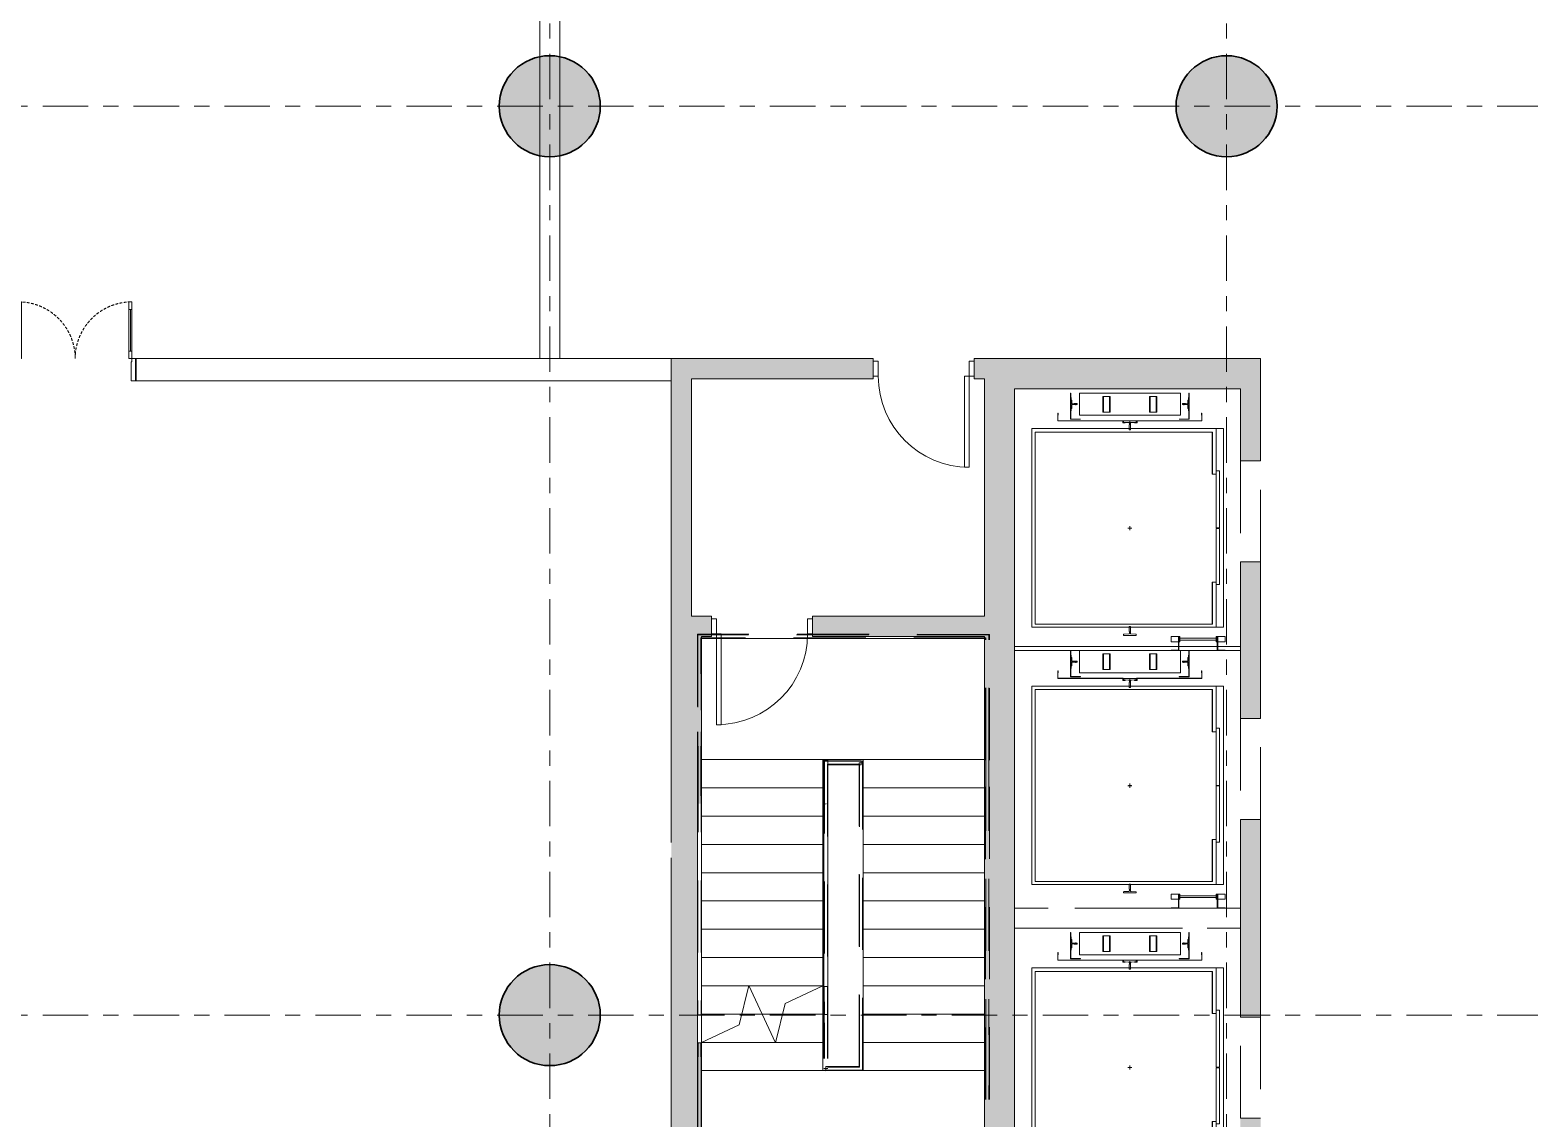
# Model space of a CAD drawing. Header units: millimetres. Extents: x 90964 to 877642, y 656808 to 1438307.
# Drawn here: x 355642 to 370482, y 1098514 to 1109288 of the extents above; entities that cross this region are included whole.
import ezdxf

# ---------------------------------------------------------------- set-up
doc = ezdxf.new("R2010")
doc.units = ezdxf.units.MM
doc.header["$LTSCALE"] = 300
for name, pattern in [('CENTER', [3, 1.5, -0.5, 0.5, -0.5]), ('Dash', [6.35, 3.175, -3.175]), ('HIDDEN2', [0.1875, 0.125, -0.0625]), ('Overhead', [3.96875, 2.38125, -1.5875])]:
    doc.linetypes.add(name, pattern=pattern)
for name, color, linetype, lineweight in [('A-COT VACH', 2, 'Continuous', 35), ('A-CUA', 25, 'Continuous', 5), ('A-DETL-GENF', 92, 'Overhead', 9), ('A-DETL-MEDM', 33, 'Continuous', 18), ('A-DOOR', 31, 'Continuous', 9), ('A-DOOR-FRAM', 31, 'Continuous', 9), ('A-FLOR-HRAL', 11, 'Continuous', 9), ('A-FLOR-HRAL-MBND', 5, 'Overhead', 9), ('A-GENM', 13, 'Continuous', 9), ('A-HATCH', 251, 'Continuous', 5), ('A-TRUC', 250, 'CENTER', 5), ('A-WALL', 113, 'Continuous', 9), ('A-WALL-PATT', 111, 'Continuous', 9), ('Q-SPCQ', 91, 'Continuous', 9), ('S-STRS', 31, 'Continuous', 9), ('S-STRS-MBND', 31, 'Overhead', 9)]:
    doc.layers.add(name, color=color, linetype=linetype, lineweight=lineweight)

# ---------------------------------------------------------------- blocks, each defined once
blk = doc.blocks.new('schindler_5500-bim - Lift_one floor-1478749-Option 5 Floor Plans')
at = {"layer": 'A-GENM', "linetype": 'Dash'}
for p, q in [((-1379, -1140), (-1379, 1095)), ((-1379, -1140), (-1379, 1095)), ((1212, 1095), (1212, 942)), ((1212, 1095), (1212, -1140)), ((1212, 866), (1212, 485)), ((1212, 409), (1212, -1140))]:
    blk.add_line(p, q, dxfattribs=at)
at = {"layer": 'A-GENM'}
for p, q in [((-986, -971), (-986, 926)), ((-986, 926), (979, 926)), ((979, 926), (979, 856)), ((979, 926), (979, -971)), ((-534, 856), (-986, 856)), ((-952, 817), (-952, -936)), ((-534, 817), (-952, 817)), ((-534, 816), (-952, 816)), ((-569, 856), (-569, 888)), ((-569, 888), (-3, 888)), ((-3, 856), (-569, 856)), ((-534, 856), (-534, 816)), ((-534, 852), (-534, 817)), ((-3, 888), (-3, 856)), ((2, 856), (2, 888)), ((2, 888), (558, 888)), ((558, 856), (2, 856)), ((533, 816), (533, 856)), ((533, 856), (979, 856)), ((533, 817), (533, 856)), ((533, 856), (979, 856)), ((950, 817), (533, 817)), ((950, 816), (533, 816)), ((558, 888), (558, 856)), ((950, -936), (950, 817)), ((-1063, 714), (-1139, 714)), ((-1139, 714), (-1139, 710)), ((-1139, 710), (-1118, 710)), ((-1118, 710), (-1118, 712)), ((-1118, 712), (-1064, 712)), ((-1064, 712), (-1064, 67)), ((-1063, 71), (-1063, 714)), ((-1379, 522), (-1379, -522)), ((-1379, 500), (-1379, -495)), ((-1078, 587), (-1338, 587)), ((-1338, 587), (-1338, 584)), ((-1338, 584), (-1294, 584)), ((-1338, 500), (-1118, 500)), ((-1338, 500), (-1338, -500)), ((-1294, 584), (-1294, 580)), ((-1294, 580), (-1269, 580)), ((-1269, 580), (-1269, 573)), ((-1269, 573), (-1242, 573)), ((-1265, 576), (-1265, 584)), ((-1265, 584), (-1190, 584)), ((-1190, 584), (-1265, 584)), ((-1265, 584), (-1265, 579)), ((-1259, 576), (-1265, 576)), ((-1262, 577), (-1234, 575)), ((-1242, 573), (-1242, 576)), ((-1232, 534), (-1237, 534)), ((-1232, 552), (-1233, 552)), ((-1233, 552), (-1233, 522)), ((-1233, 522), (-1223, 522)), ((-1232, 573), (-1232, 552)), ((-1224, 552), (-1224, 572)), ((-1223, 552), (-1224, 552)), ((-1223, 522), (-1223, 552)), ((-1218, 534), (-1223, 534)), ((-1221, 575), (-1193, 577)), ((-1213, 576), (-1213, 573)), ((-1213, 573), (-1186, 573)), ((-1190, 576), (-1196, 576)), ((-1190, 584), (-1190, 576)), ((-1190, 579), (-1190, 584)), ((-1186, 580), (-1161, 580)), ((-1186, 573), (-1186, 580)), ((-1161, 580), (-1161, 584)), ((-1161, 584), (-1081, 584)), ((-1118, -500), (-1118, 500)), ((-1081, 584), (-1081, 487)), ((-1081, 487), (-1078, 487)), ((-1078, 487), (-1078, 587)), ((-1305, 266), (-1150, 266)), ((-1305, 266), (-1305, 261)), ((-1305, 261), (-1305, 201)), ((-1150, 261), (-1305, 261)), ((-1305, 201), (-1150, 201)), ((-1305, 201), (-1305, 196)), ((-1150, 196), (-1305, 196)), ((-1150, 266), (-1150, 261)), ((-1150, 201), (-1150, 261)), ((-1150, 201), (-1150, 196)), ((-1064, 67), (-1047, 67)), ((-1043, 71), (-1063, 71)), ((-1053, 64), (-1063, 64)), ((-1063, 64), (-1063, -63)), ((-1045, 10), (-1048, 58)), ((-1047, 67), (-1047, 46)), ((-1047, 46), (-1043, 46)), ((-1043, 46), (-1043, 71)), ((-1022, 5), (-1040, 5)), ((-974, 8), (-1022, 8)), ((-1022, 8), (-1022, 5)), ((-974, -8), (-974, 8)), ((-21, 0), (19, 0)), ((-20, 0), (20, 0)), ((-1, 15), (-1, -15)), ((0, -20), (0, 20)), ((1024, 8), (974, 8)), ((974, 8), (974, -8)), ((1024, 5), (1024, 8)), ((1042, 5), (1024, 5)), ((1050, 59), (1047, 10)), ((1062, 64), (1054, 64)), ((1062, -63), (1062, 64)), ((-1047, -67), (-1064, -67)), ((-1064, -67), (-1064, -712)), ((-1063, -63), (-1052, -63)), ((-1063, -713), (-1063, -71)), ((-1063, -71), (-1043, -71)), ((-1048, -59), (-1045, -10)), ((-1043, -46), (-1047, -46)), ((-1047, -46), (-1047, -67)), ((-1043, -71), (-1043, -46)), ((-1040, -5), (-1022, -5)), ((-1022, -5), (-1022, -8)), ((-1022, -8), (-974, -8)), ((974, -8), (1024, -8)), ((1024, -8), (1024, -5)), ((1024, -5), (1042, -5)), ((1047, -10), (1049, -58)), ((1055, -63), (1062, -63)), ((-1305, -196), (-1150, -196)), ((-1305, -201), (-1305, -196)), ((-1305, -201), (-1305, -261)), ((-1150, -201), (-1305, -201)), ((-1305, -261), (-1150, -261)), ((-1305, -261), (-1305, -266)), ((-1150, -266), (-1305, -266)), ((-1150, -201), (-1150, -196)), ((-1150, -261), (-1150, -201)), ((-1150, -261), (-1150, -266)), ((-1118, -500), (-1338, -500)), ((-1294, -584), (-1338, -584)), ((-1338, -584), (-1338, -587)), ((-1338, -587), (-1078, -587)), ((-1269, -580), (-1294, -580)), ((-1294, -580), (-1294, -584)), ((-1242, -573), (-1269, -573)), ((-1269, -573), (-1269, -580)), ((-1265, -584), (-1265, -576)), ((-1265, -576), (-1255, -576)), ((-1265, -580), (-1265, -584)), ((-1265, -584), (-1190, -584)), ((-1234, -575), (-1262, -577)), ((-1242, -576), (-1242, -573)), ((-1232, -534), (-1237, -534)), ((-1223, -522), (-1233, -522)), ((-1233, -522), (-1233, -552)), ((-1233, -552), (-1232, -552)), ((-1232, -552), (-1232, -573)), ((-1224, -572), (-1224, -552)), ((-1224, -552), (-1223, -552)), ((-1223, -552), (-1223, -522)), ((-1218, -534), (-1223, -534)), ((-1193, -577), (-1221, -575)), ((-1186, -573), (-1213, -573)), ((-1213, -573), (-1213, -576)), ((-1200, -576), (-1190, -576)), ((-1190, -576), (-1190, -584)), ((-1190, -584), (-1190, -580)), ((-1186, -580), (-1186, -573)), ((-1161, -580), (-1186, -580)), ((-1161, -584), (-1161, -580)), ((-1081, -584), (-1161, -584)), ((-1078, -487), (-1081, -487)), ((-1081, -487), (-1081, -584)), ((-1078, -587), (-1078, -487)), ((-1118, -710), (-1139, -710)), ((-1139, -710), (-1139, -713)), ((-1139, -713), (-1063, -713)), ((-1118, -712), (-1118, -710)), ((-1064, -712), (-1118, -712)), ((979, -971), (-986, -971)), ((-952, -936), (950, -936))]:
    blk.add_line(p, q, dxfattribs=at)
for centre, radius, start, end in [((-1262, 580), 2.95, 182.0574, 275.004), ((-1234, 573), 2.64, 0, 90), ((-1221, 572), 2.79, 90, 180), ((-1193, 579), 2.71, 262.5795, 0), ((-1053, 58), 5.01, 0, 90), ((-1040, 10), 4.75, 180, 270), ((1042, 10), 5.01, 270, 0), ((1054, 59), 4.75, 90, 180), ((-1052, -59), 4.75, 270, 0), ((-1040, -10), 5.01, 90, 180), ((1042, -10), 4.75, 0, 90), ((1055, -58), 5.01, 180, 270), ((-1262, -580), 3, 90, 180), ((-1234, -573), 2.84, 270, 360), ((-1221, -572), 3, 180, 270), ((-1193, -580), 2.84, 0, 90)]:
    blk.add_arc(centre, radius, start, end, dxfattribs=at)
at = {"layer": 'Q-SPCQ'}
for p, q in [((1073, 871), (1073, 942)), ((1124, 942), (1073, 942)), ((1124, 942), (1124, 871)), ((1208, 942), (1208, 871)), ((1212, 942), (1208, 942)), ((1212, 866), (1212, 942)), ((1208, 871), (1073, 871)), ((1073, 871), (1073, 866)), ((1073, 866), (1073, 856)), ((1124, 866), (1073, 866)), ((1073, 856), (1124, 856)), ((1089, 856), (1089, 495)), ((1108, 495), (1108, 856)), ((1124, 866), (1212, 866)), ((1124, 856), (1124, 866)), ((1124, 495), (1073, 495)), ((1073, 495), (1073, 485)), ((1073, 485), (1073, 480)), ((1073, 485), (1124, 485)), ((1073, 409), (1073, 480)), ((1073, 480), (1208, 480)), ((1124, 485), (1124, 495)), ((1212, 485), (1124, 485)), ((1124, 480), (1124, 409)), ((1208, 480), (1208, 409)), ((1212, 409), (1212, 485)), ((1073, 409), (1124, 409)), ((1208, 409), (1212, 409)), ((-1045, 15), (-1045, -15)), ((-1055, 0), (-1035, 0))]:
    blk.add_line(p, q, dxfattribs=at)
blk = doc.blocks.new('Railing - Railing-1480369-Option 5 Floor Plans')
at = {"layer": 'A-FLOR-HRAL-MBND'}
for p, q in [((-100059, -9507), (-100176, -9867)), ((-100040, -9545), (-100139, -9848)), ((-99270, -9763), (-100059, -9507)), ((-99280, -9792), (-100040, -9545)), ((-99546, -9705), (-99536, -9677)), ((-97188, -10472), (-99546, -9705)), ((-97150, -10453), (-99536, -9677)), ((-100176, -9867), (-97267, -10813)), ((-100139, -9848), (-97286, -10776)), ((-97286, -10776), (-97188, -10472)), ((-97267, -10813), (-97150, -10453))]:
    blk.add_line(p, q, dxfattribs=at)
blk = doc.blocks.new('Railing - Railing-1480370-Option 5 Floor Plans')
at = {"layer": 'A-FLOR-HRAL-MBND'}
for p, q in [((-100957, -7900), (-101848, -10639)), ((-100938, -7937), (-101810, -10620)), ((-99682, -8314), (-100957, -7900)), ((-99692, -8343), (-100938, -7937)), ((-99425, -8429), (-99692, -8343)), ((-99416, -8401), (-99682, -8314)), ((-99159, -8516), (-99150, -8487)), ((-96762, -9295), (-99159, -8516)), ((-96753, -9267), (-99150, -8487)), ((-96496, -9382), (-96762, -9295)), ((-96487, -9353), (-96753, -9267)), ((-95611, -9669), (-96496, -9382)), ((-95574, -9650), (-96487, -9353)), ((-96484, -12352), (-95611, -9669)), ((-96464, -12390), (-95574, -9650)), ((-101848, -10639), (-100839, -10967)), ((-101810, -10620), (-100830, -10939)), ((-100839, -10967), (-100573, -11054)), ((-100830, -10939), (-100564, -11025)), ((-100573, -11054), (-97644, -12006)), ((-100564, -11025), (-97635, -11978)), ((-97644, -12006), (-96464, -12390)), ((-97635, -11978), (-96484, -12352))]:
    blk.add_line(p, q, dxfattribs=at)
blk = doc.blocks.new('Top Rail Type - Top Rail_Internal_-1480371-Option 5 Floor Plans')
at = {"layer": 'A-FLOR-HRAL'}
for p, q in [((-97613, -10339), (-97151, -10489)), ((-97138, -10451), (-97600, -10301))]:
    blk.add_line(p, q, dxfattribs=at)
at = {"layer": 'A-FLOR-HRAL', "flags": 128}
blk.add_lwpolyline([(-97560, -10339), (-97557, -10336), (-97557, -10332)], dxfattribs=at)
blk = doc.blocks.new('Top Rail Type - Top Rail_Internal_-V14-Option 5 Floor Plans')
at = {"layer": 'A-FLOR-HRAL', "linetype": 'Overhead'}
for p, q in [((-100069, -9519), (-100183, -9871)), ((-100031, -9532), (-100132, -9845)), ((-100031, -9532), (-100069, -9519)), ((-100056, -9545), (-100043, -9507)), ((-99281, -9797), (-100056, -9545)), ((-99269, -9758), (-100043, -9507)), ((-99547, -9710), (-99535, -9672)), ((-97194, -10475), (-99547, -9710)), ((-97144, -10450), (-99535, -9672)), ((-100183, -9871), (-97283, -10814)), ((-100132, -9845), (-97271, -10775)), ((-97296, -10788), (-97194, -10475)), ((-97258, -10801), (-97144, -10450)), ((-97296, -10788), (-97258, -10801)), ((-97271, -10775), (-97283, -10814))]:
    blk.add_line(p, q, dxfattribs=at)
at = {"layer": 'A-FLOR-HRAL'}
for p, q in [((-99269, -9758), (-99281, -9797)), ((-97138, -10451), (-99269, -9758)), ((-97151, -10489), (-99281, -9797)), ((-97151, -10489), (-97138, -10451))]:
    blk.add_line(p, q, dxfattribs=at)
blk = doc.blocks.new('Top Rail Type - Top Rail_Internal_-V15-Option 5 Floor Plans')
at = {"layer": 'A-FLOR-HRAL', "linetype": 'Overhead'}
for p, q in [((-100960, -7893), (-101854, -10642)), ((-100934, -7944), (-101804, -10617)), ((-99681, -8309), (-100960, -7893)), ((-99693, -8347), (-100934, -7944)), ((-99414, -8396), (-99681, -8309)), ((-99427, -8434), (-99693, -8347)), ((-99161, -8521), (-99148, -8482)), ((-96498, -9386), (-99161, -8521)), ((-96485, -9348), (-99148, -8482)), ((-95567, -9647), (-96485, -9348)), ((-95618, -9673), (-96498, -9386)), ((-96487, -12346), (-95618, -9673)), ((-96461, -12396), (-95567, -9647)), ((-101854, -10642), (-100841, -10972)), ((-101804, -10617), (-100829, -10934)), ((-100841, -10972), (-97646, -12011)), ((-100829, -10934), (-97633, -11973)), ((-97646, -12011), (-96461, -12396)), ((-97633, -11973), (-96487, -12346))]:
    blk.add_line(p, q, dxfattribs=at)
at = {"layer": 'A-FLOR-HRAL'}
for p, q in [((-99414, -8396), (-99427, -8434)), ((-97177, -9166), (-99427, -8434)), ((-97164, -9128), (-99414, -8396))]:
    blk.add_line(p, q, dxfattribs=at)
blk = doc.blocks.new('M_Door-Opening - 1000 X 2100mm-720239-Option 5 Floor Plans')
at = {"layer": 'A-DETL-GENF'}
for p, q in [((492, 100), (-508, 100)), ((-508, -100), (492, -100))]:
    blk.add_line(p, q, dxfattribs=at)
at = {"layer": 'A-DETL-MEDM'}
for p, q in [((-508, 100), (-508, -100)), ((492, -100), (492, 100))]:
    blk.add_line(p, q, dxfattribs=at)
blk = doc.blocks.new('M_Door-Opening - 1000 X 2100mm-720273-Option 5 Floor Plans')
at = {"layer": 'A-DETL-GENF'}
for p, q in [((-508, 100), (492, 100)), ((492, -100), (-508, -100))]:
    blk.add_line(p, q, dxfattribs=at)
at = {"layer": 'A-DETL-MEDM'}
for p, q in [((-508, -100), (-508, 100)), ((492, 100), (492, -100))]:
    blk.add_line(p, q, dxfattribs=at)
blk = doc.blocks.new('M_Door-Passage-Single-Flush - M_Door-Passage-Single-Flush-718217-Option 5 Floor Plans')
at = {"layer": 'A-DOOR'}
for p, q in [((450, 981.35), (405, 981.35)), ((405, 981.35), (405, 81.35)), ((450, 81.35), (450, 981.35)), ((405, 81.35), (450, 81.35))]:
    blk.add_line(p, q, dxfattribs=at)
blk.add_arc((450, 81.35), 900, 90, 180, dxfattribs=at)
at = {"layer": 'A-DOOR-FRAM'}
for p, q in [((-450, 81.35), (-500, 81.35)), ((-500, 81.35), (-500, -68.65)), ((-450, -68.65), (-450, 81.35)), ((450, 81.35), (450, -68.65)), ((500, 81.35), (450, 81.35)), ((500, -68.65), (500, 81.35)), ((-500, -68.65), (-450, -68.65)), ((450, -68.65), (500, -68.65))]:
    blk.add_line(p, q, dxfattribs=at)
blk = doc.blocks.new('M_Door-Passage-Single-Flush - M_Door-Passage-Single-Flush-756115-Option 5 Floor Plans')
at = {"layer": 'A-DOOR'}
for p, q in [((405, -81.35), (450, -81.35)), ((405, -981.35), (405, -81.35)), ((450, -81.35), (450, -981.35)), ((450, -981.35), (405, -981.35))]:
    blk.add_line(p, q, dxfattribs=at)
blk.add_arc((450, -81.35), 900, 180, 270, dxfattribs=at)
at = {"layer": 'A-DOOR-FRAM'}
for p, q in [((-500, 68.65), (-450, 68.65)), ((-500, -81.35), (-500, 68.65)), ((-450, 68.65), (-450, -81.35)), ((450, 68.65), (500, 68.65)), ((450, -81.35), (450, 68.65)), ((500, 68.65), (500, -81.35)), ((-450, -81.35), (-500, -81.35)), ((500, -81.35), (450, -81.35))]:
    blk.add_line(p, q, dxfattribs=at)
blk = doc.blocks.new('schindler_5500-bim - Lift_one floor-V5-Option 5 Floor Plans')
at = {"layer": 'A-GENM', "linetype": 'Dash'}
for p, q in [((-1379, 871), (-1379, 1095)), ((-1379, -1140), (-1379, 1095)), ((1212, 1095), (1212, 942)), ((1212, 1095), (1212, -1140)), ((-1379, 485), (-1379, 866)), ((1212, 866), (1212, 485)), ((-1379, -1140), (-1379, 480)), ((1212, 409), (1212, -1140))]:
    blk.add_line(p, q, dxfattribs=at)
at = {"layer": 'A-GENM'}
for p, q in [((-986, -971), (-986, 926)), ((-986, 926), (979, 926)), ((979, 926), (979, 856)), ((979, 926), (979, -971)), ((-534, 856), (-986, 856)), ((-952, 817), (-952, -936)), ((-534, 817), (-952, 817)), ((-534, 816), (-952, 816)), ((-569, 856), (-569, 888)), ((-569, 888), (-3, 888)), ((-3, 856), (-569, 856)), ((-534, 856), (-534, 816)), ((-534, 852), (-534, 817)), ((-3, 888), (-3, 856)), ((2, 856), (2, 888)), ((2, 888), (558, 888)), ((558, 856), (2, 856)), ((533, 816), (533, 856)), ((533, 856), (979, 856)), ((533, 817), (533, 856)), ((533, 856), (979, 856)), ((950, 817), (533, 817)), ((950, 816), (533, 816)), ((558, 888), (558, 856)), ((950, -936), (950, 817)), ((-1063, 714), (-1139, 714)), ((-1139, 714), (-1139, 710)), ((-1139, 710), (-1118, 710)), ((-1118, 710), (-1118, 712)), ((-1118, 712), (-1064, 712)), ((-1064, 712), (-1064, 67)), ((-1063, 71), (-1063, 714)), ((-1379, 522), (-1379, -522)), ((-1379, 500), (-1379, -495)), ((-1078, 587), (-1338, 587)), ((-1338, 587), (-1338, 584)), ((-1338, 584), (-1294, 584)), ((-1338, 500), (-1118, 500)), ((-1338, 500), (-1338, -500)), ((-1294, 584), (-1294, 580)), ((-1294, 580), (-1269, 580)), ((-1269, 580), (-1269, 573)), ((-1269, 573), (-1242, 573)), ((-1265, 576), (-1265, 584)), ((-1265, 584), (-1190, 584)), ((-1190, 584), (-1265, 584)), ((-1265, 584), (-1265, 579)), ((-1259, 576), (-1265, 576)), ((-1262, 577), (-1234, 575)), ((-1242, 573), (-1242, 576)), ((-1232, 534), (-1237, 534)), ((-1232, 552), (-1233, 552)), ((-1233, 552), (-1233, 522)), ((-1233, 522), (-1223, 522)), ((-1232, 573), (-1232, 552)), ((-1224, 552), (-1224, 572)), ((-1223, 552), (-1224, 552)), ((-1223, 522), (-1223, 552)), ((-1218, 534), (-1223, 534)), ((-1221, 575), (-1193, 577)), ((-1213, 576), (-1213, 573)), ((-1213, 573), (-1186, 573)), ((-1190, 576), (-1196, 576)), ((-1190, 584), (-1190, 576)), ((-1190, 579), (-1190, 584)), ((-1186, 580), (-1161, 580)), ((-1186, 573), (-1186, 580)), ((-1161, 580), (-1161, 584)), ((-1161, 584), (-1081, 584)), ((-1118, -500), (-1118, 500)), ((-1081, 584), (-1081, 487)), ((-1081, 487), (-1078, 487)), ((-1078, 487), (-1078, 587)), ((-1305, 266), (-1150, 266)), ((-1305, 266), (-1305, 261)), ((-1305, 261), (-1305, 201)), ((-1150, 261), (-1305, 261)), ((-1305, 201), (-1150, 201)), ((-1305, 201), (-1305, 196)), ((-1150, 196), (-1305, 196)), ((-1150, 266), (-1150, 261)), ((-1150, 201), (-1150, 261)), ((-1150, 201), (-1150, 196)), ((-1064, 67), (-1047, 67)), ((-1043, 71), (-1063, 71)), ((-1053, 64), (-1063, 64)), ((-1063, 64), (-1063, -63)), ((-1045, 10), (-1048, 58)), ((-1047, 67), (-1047, 46)), ((-1047, 46), (-1043, 46)), ((-1043, 46), (-1043, 71)), ((-1022, 5), (-1040, 5)), ((-974, 8), (-1022, 8)), ((-1022, 8), (-1022, 5)), ((-974, -8), (-974, 8)), ((-21, 0), (19, 0)), ((-20, 0), (20, 0)), ((-1, 15), (-1, -15)), ((0, -20), (0, 20)), ((1024, 8), (974, 8)), ((974, 8), (974, -8)), ((1024, 5), (1024, 8)), ((1042, 5), (1024, 5)), ((1050, 59), (1047, 10)), ((1062, 64), (1054, 64)), ((1062, -63), (1062, 64)), ((-1047, -67), (-1064, -67)), ((-1064, -67), (-1064, -712)), ((-1063, -63), (-1052, -63)), ((-1063, -713), (-1063, -71)), ((-1063, -71), (-1043, -71)), ((-1048, -59), (-1045, -10)), ((-1043, -46), (-1047, -46)), ((-1047, -46), (-1047, -67)), ((-1043, -71), (-1043, -46)), ((-1040, -5), (-1022, -5)), ((-1022, -5), (-1022, -8)), ((-1022, -8), (-974, -8)), ((974, -8), (1024, -8)), ((1024, -8), (1024, -5)), ((1024, -5), (1042, -5)), ((1047, -10), (1049, -58)), ((1055, -63), (1062, -63)), ((-1305, -196), (-1150, -196)), ((-1305, -201), (-1305, -196)), ((-1305, -201), (-1305, -261)), ((-1150, -201), (-1305, -201)), ((-1305, -261), (-1150, -261)), ((-1305, -261), (-1305, -266)), ((-1150, -266), (-1305, -266)), ((-1150, -201), (-1150, -196)), ((-1150, -261), (-1150, -201)), ((-1150, -261), (-1150, -266)), ((-1118, -500), (-1338, -500)), ((-1294, -584), (-1338, -584)), ((-1338, -584), (-1338, -587)), ((-1338, -587), (-1078, -587)), ((-1269, -580), (-1294, -580)), ((-1294, -580), (-1294, -584)), ((-1242, -573), (-1269, -573)), ((-1269, -573), (-1269, -580)), ((-1265, -584), (-1265, -576)), ((-1265, -576), (-1255, -576)), ((-1265, -580), (-1265, -584)), ((-1265, -584), (-1190, -584)), ((-1234, -575), (-1262, -577)), ((-1242, -576), (-1242, -573)), ((-1232, -534), (-1237, -534)), ((-1223, -522), (-1233, -522)), ((-1233, -522), (-1233, -552)), ((-1233, -552), (-1232, -552)), ((-1232, -552), (-1232, -573)), ((-1224, -572), (-1224, -552)), ((-1224, -552), (-1223, -552)), ((-1223, -552), (-1223, -522)), ((-1218, -534), (-1223, -534)), ((-1193, -577), (-1221, -575)), ((-1186, -573), (-1213, -573)), ((-1213, -573), (-1213, -576)), ((-1200, -576), (-1190, -576)), ((-1190, -576), (-1190, -584)), ((-1190, -584), (-1190, -580)), ((-1186, -580), (-1186, -573)), ((-1161, -580), (-1186, -580)), ((-1161, -584), (-1161, -580)), ((-1081, -584), (-1161, -584)), ((-1078, -487), (-1081, -487)), ((-1081, -487), (-1081, -584)), ((-1078, -587), (-1078, -487)), ((-1118, -710), (-1139, -710)), ((-1139, -710), (-1139, -713)), ((-1139, -713), (-1063, -713)), ((-1118, -712), (-1118, -710)), ((-1064, -712), (-1118, -712)), ((979, -971), (-986, -971)), ((-952, -936), (950, -936))]:
    blk.add_line(p, q, dxfattribs=at)
for centre, radius, start, end in [((-1262, 580), 2.95, 182.0574, 275.004), ((-1234, 573), 2.64, 0, 90), ((-1221, 572), 2.79, 90, 180), ((-1193, 579), 2.71, 262.5795, 0), ((-1053, 58), 5.01, 0, 90), ((-1040, 10), 4.75, 180, 270), ((1042, 10), 5.01, 270, 0), ((1054, 59), 4.75, 90, 180), ((-1052, -59), 4.75, 270, 0), ((-1040, -10), 5.01, 90, 180), ((1042, -10), 4.75, 0, 90), ((1055, -58), 5.01, 180, 270), ((-1262, -580), 3, 90, 180), ((-1234, -573), 2.84, 270, 360), ((-1221, -572), 3, 180, 270), ((-1193, -580), 2.84, 0, 90)]:
    blk.add_arc(centre, radius, start, end, dxfattribs=at)
at = {"layer": 'Q-SPCQ'}
for p, q in [((1073, 871), (1073, 942)), ((1124, 942), (1073, 942)), ((1124, 942), (1124, 871)), ((1208, 942), (1208, 871)), ((1212, 942), (1208, 942)), ((1212, 866), (1212, 942)), ((1208, 871), (1073, 871)), ((1073, 871), (1073, 866)), ((1073, 866), (1073, 856)), ((1124, 866), (1073, 866)), ((1073, 856), (1124, 856)), ((1089, 856), (1089, 495)), ((1108, 495), (1108, 856)), ((1124, 866), (1212, 866)), ((1124, 856), (1124, 866)), ((1124, 495), (1073, 495)), ((1073, 495), (1073, 485)), ((1073, 485), (1073, 480)), ((1073, 485), (1124, 485)), ((1073, 409), (1073, 480)), ((1073, 480), (1208, 480)), ((1124, 485), (1124, 495)), ((1212, 485), (1124, 485)), ((1124, 480), (1124, 409)), ((1208, 480), (1208, 409)), ((1212, 409), (1212, 485)), ((1073, 409), (1124, 409)), ((1208, 409), (1212, 409)), ((-1045, 15), (-1045, -15)), ((-1055, 0), (-1035, 0))]:
    blk.add_line(p, q, dxfattribs=at)
blk = doc.blocks.new('schindler_5500-bim - Lift_one floor-V6-Option 5 Floor Plans')
at = {"layer": 'A-GENM', "linetype": 'Dash'}
for p, q in [((1212, 1095), (1212, 942)), ((1212, 1095), (1212, 587)), ((1212, 866), (1212, 587)), ((1212, 584), (1212, 500)), ((1212, 584), (1212, 500)), ((1212, -500), (1212, -584)), ((1212, -500), (1212, -584)), ((1212, -587), (1212, -1140)), ((1212, -587), (1212, -1140))]:
    blk.add_line(p, q, dxfattribs=at)
at = {"layer": 'A-GENM'}
for p, q in [((-986, -971), (-986, 926)), ((-986, 926), (979, 926)), ((979, 926), (979, 856)), ((979, 926), (979, -971)), ((-534, 856), (-986, 856)), ((-952, 817), (-952, -936)), ((-534, 817), (-952, 817)), ((-534, 816), (-952, 816)), ((-569, 856), (-569, 888)), ((-569, 888), (-3, 888)), ((-3, 856), (-569, 856)), ((-534, 856), (-534, 816)), ((-534, 852), (-534, 817)), ((-3, 888), (-3, 856)), ((2, 856), (2, 888)), ((2, 888), (558, 888)), ((558, 856), (2, 856)), ((533, 816), (533, 856)), ((533, 856), (979, 856)), ((533, 817), (533, 856)), ((533, 856), (979, 856)), ((950, 817), (533, 817)), ((950, 816), (533, 816)), ((558, 888), (558, 856)), ((950, -936), (950, 817)), ((-1063, 714), (-1139, 714)), ((-1139, 714), (-1139, 710)), ((-1139, 710), (-1118, 710)), ((-1118, 710), (-1118, 712)), ((-1118, 712), (-1064, 712)), ((-1064, 712), (-1064, 67)), ((-1063, 71), (-1063, 714)), ((-1078, 587), (-1338, 587)), ((-1338, 587), (-1338, 584)), ((-1338, 584), (-1294, 584)), ((-1338, 500), (-1118, 500)), ((-1338, 500), (-1338, -500)), ((-1294, 584), (-1294, 580)), ((-1294, 580), (-1269, 580)), ((-1269, 580), (-1269, 573)), ((-1269, 573), (-1242, 573)), ((-1265, 576), (-1265, 584)), ((-1265, 584), (-1190, 584)), ((-1190, 584), (-1265, 584)), ((-1265, 584), (-1265, 579)), ((-1259, 576), (-1265, 576)), ((-1262, 577), (-1234, 575)), ((-1242, 573), (-1242, 576)), ((-1232, 534), (-1237, 534)), ((-1232, 552), (-1233, 552)), ((-1233, 552), (-1233, 522)), ((-1233, 522), (-1223, 522)), ((-1232, 573), (-1232, 552)), ((-1224, 552), (-1224, 572)), ((-1223, 552), (-1224, 552)), ((-1223, 522), (-1223, 552)), ((-1218, 534), (-1223, 534)), ((-1221, 575), (-1193, 577)), ((-1213, 576), (-1213, 573)), ((-1213, 573), (-1186, 573)), ((-1190, 576), (-1196, 576)), ((-1190, 584), (-1190, 576)), ((-1190, 579), (-1190, 584)), ((-1186, 580), (-1161, 580)), ((-1186, 573), (-1186, 580)), ((-1161, 580), (-1161, 584)), ((-1161, 584), (-1081, 584)), ((-1118, -500), (-1118, 500)), ((-1081, 584), (-1081, 487)), ((-1081, 487), (-1078, 487)), ((-1078, 487), (-1078, 587)), ((-1305, 266), (-1150, 266)), ((-1305, 266), (-1305, 261)), ((-1305, 261), (-1305, 201)), ((-1150, 261), (-1305, 261)), ((-1305, 201), (-1150, 201)), ((-1305, 201), (-1305, 196)), ((-1150, 196), (-1305, 196)), ((-1150, 266), (-1150, 261)), ((-1150, 201), (-1150, 261)), ((-1150, 201), (-1150, 196)), ((-1064, 67), (-1047, 67)), ((-1043, 71), (-1063, 71)), ((-1053, 64), (-1063, 64)), ((-1063, 64), (-1063, -63)), ((-1045, 10), (-1048, 58)), ((-1047, 67), (-1047, 46)), ((-1047, 46), (-1043, 46)), ((-1043, 46), (-1043, 71)), ((-1022, 5), (-1040, 5)), ((-974, 8), (-1022, 8)), ((-1022, 8), (-1022, 5)), ((-974, -8), (-974, 8)), ((-21, 0), (19, 0)), ((-20, 0), (20, 0)), ((-1, 15), (-1, -15)), ((0, -20), (0, 20)), ((1024, 8), (974, 8)), ((974, 8), (974, -8)), ((1024, 5), (1024, 8)), ((1042, 5), (1024, 5)), ((1050, 59), (1047, 10)), ((1062, 64), (1054, 64)), ((1062, -63), (1062, 64)), ((-1047, -67), (-1064, -67)), ((-1064, -67), (-1064, -712)), ((-1063, -63), (-1052, -63)), ((-1063, -713), (-1063, -71)), ((-1063, -71), (-1043, -71)), ((-1048, -59), (-1045, -10)), ((-1043, -46), (-1047, -46)), ((-1047, -46), (-1047, -67)), ((-1043, -71), (-1043, -46)), ((-1040, -5), (-1022, -5)), ((-1022, -5), (-1022, -8)), ((-1022, -8), (-974, -8)), ((974, -8), (1024, -8)), ((1024, -8), (1024, -5)), ((1024, -5), (1042, -5)), ((1047, -10), (1049, -58)), ((1055, -63), (1062, -63)), ((-1305, -196), (-1150, -196)), ((-1305, -201), (-1305, -196)), ((-1305, -201), (-1305, -261)), ((-1150, -201), (-1305, -201)), ((-1305, -261), (-1150, -261)), ((-1305, -261), (-1305, -266)), ((-1150, -266), (-1305, -266)), ((-1150, -201), (-1150, -196)), ((-1150, -261), (-1150, -201)), ((-1150, -261), (-1150, -266)), ((-1118, -500), (-1338, -500)), ((-1294, -584), (-1338, -584)), ((-1338, -584), (-1338, -587)), ((-1338, -587), (-1078, -587)), ((-1269, -580), (-1294, -580)), ((-1294, -580), (-1294, -584)), ((-1242, -573), (-1269, -573)), ((-1269, -573), (-1269, -580)), ((-1265, -584), (-1265, -576)), ((-1265, -576), (-1255, -576)), ((-1265, -580), (-1265, -584)), ((-1265, -584), (-1190, -584)), ((-1234, -575), (-1262, -577)), ((-1242, -576), (-1242, -573)), ((-1232, -534), (-1237, -534)), ((-1223, -522), (-1233, -522)), ((-1233, -522), (-1233, -552)), ((-1233, -552), (-1232, -552)), ((-1232, -552), (-1232, -573)), ((-1224, -572), (-1224, -552)), ((-1224, -552), (-1223, -552)), ((-1223, -552), (-1223, -522)), ((-1218, -534), (-1223, -534)), ((-1193, -577), (-1221, -575)), ((-1186, -573), (-1213, -573)), ((-1213, -573), (-1213, -576)), ((-1200, -576), (-1190, -576)), ((-1190, -576), (-1190, -584)), ((-1190, -584), (-1190, -580)), ((-1186, -580), (-1186, -573)), ((-1161, -580), (-1186, -580)), ((-1161, -584), (-1161, -580)), ((-1081, -584), (-1161, -584)), ((-1078, -487), (-1081, -487)), ((-1081, -487), (-1081, -584)), ((-1078, -587), (-1078, -487)), ((-1118, -710), (-1139, -710)), ((-1139, -710), (-1139, -713)), ((-1139, -713), (-1063, -713)), ((-1118, -712), (-1118, -710)), ((-1064, -712), (-1118, -712)), ((979, -971), (-986, -971)), ((-952, -936), (950, -936))]:
    blk.add_line(p, q, dxfattribs=at)
for centre, radius, start, end in [((-1262, 580), 2.95, 182.0574, 275.004), ((-1234, 573), 2.64, 0, 90), ((-1221, 572), 2.79, 90, 180), ((-1193, 579), 2.71, 262.5795, 0), ((-1053, 58), 5.01, 0, 90), ((-1040, 10), 4.75, 180, 270), ((1042, 10), 5.01, 270, 0), ((1054, 59), 4.75, 90, 180), ((-1052, -59), 4.75, 270, 0), ((-1040, -10), 5.01, 90, 180), ((1042, -10), 4.75, 0, 90), ((1055, -58), 5.01, 180, 270), ((-1262, -580), 3, 90, 180), ((-1234, -573), 2.84, 270, 360), ((-1221, -572), 3, 180, 270), ((-1193, -580), 2.84, 0, 90)]:
    blk.add_arc(centre, radius, start, end, dxfattribs=at)
at = {"layer": 'Q-SPCQ'}
for p, q in [((1073, 871), (1073, 942)), ((1124, 942), (1073, 942)), ((1124, 942), (1124, 871)), ((1208, 942), (1208, 871)), ((1212, 942), (1208, 942)), ((1212, 866), (1212, 942)), ((1208, 871), (1073, 871)), ((1073, 871), (1073, 866)), ((1073, 866), (1073, 856)), ((1124, 866), (1073, 866)), ((1073, 856), (1124, 856)), ((1089, 856), (1089, 495)), ((1108, 495), (1108, 856)), ((1124, 866), (1212, 866)), ((1124, 856), (1124, 866)), ((1124, 495), (1073, 495)), ((1073, 495), (1073, 485)), ((1073, 485), (1073, 480)), ((1073, 485), (1124, 485)), ((1073, 409), (1073, 480)), ((1073, 480), (1208, 480)), ((1124, 485), (1124, 495)), ((1212, 485), (1124, 485)), ((1124, 480), (1124, 409)), ((1208, 480), (1208, 409)), ((1073, 409), (1124, 409)), ((1208, 409), (1212, 409)), ((-1045, 15), (-1045, -15)), ((-1055, 0), (-1035, 0))]:
    blk.add_line(p, q, dxfattribs=at)
blk = doc.blocks.new('LUOICOT THAPDOI')
at = {"layer": 'A-HATCH'}
h = blk.add_hatch(color=256, dxfattribs=at)
h.dxf.hatch_style = 1
edge = h.paths.add_edge_path()
edge.add_arc((220998, 1226625), 500, 0, 360)
edge = h.paths.add_edge_path()
edge.add_arc((233598, 1226625), 500, 0, 360)
edge = h.paths.add_edge_path()
edge.add_arc((246198, 1226625), 500, 0, 360)
edge = h.paths.add_edge_path()
edge.add_arc((246198, 1217625), 500, 0, 360)
edge = h.paths.add_edge_path()
edge.add_arc((233598, 1217625), 500, 0, 360)
edge = h.paths.add_edge_path()
edge.add_arc((220998, 1217625), 500, 0, 360)
edge = h.paths.add_edge_path()
edge.add_arc((214298, 1226625), 500, 0, 360)
edge = h.paths.add_edge_path()
edge.add_arc((201698, 1226625), 500, 0, 360)
edge = h.paths.add_edge_path()
edge.add_arc((194998, 1226625), 500, 0, 360)
edge = h.paths.add_edge_path()
edge.add_arc((182398, 1226625), 500, 0, 360)
edge = h.paths.add_edge_path()
edge.add_arc((169798, 1226625), 500, 0, 360)
edge = h.paths.add_edge_path()
edge.add_arc((169798, 1217625), 500, 0, 360)
edge = h.paths.add_edge_path()
edge.add_arc((169798, 1208625), 500, 0, 360)
edge = h.paths.add_edge_path()
edge.add_arc((169798, 1199625), 500, 0, 360)
edge = h.paths.add_edge_path()
edge.add_arc((182398, 1199625), 500, 0, 360)
edge = h.paths.add_edge_path()
edge.add_arc((182398, 1208625), 500, 0, 360)
edge = h.paths.add_edge_path()
edge.add_arc((182398, 1217625), 500, 0, 360)
edge = h.paths.add_edge_path()
edge.add_arc((194998, 1217625), 500, 0, 360)
edge = h.paths.add_edge_path()
edge.add_arc((194998, 1208625), 500, 0, 360)
edge = h.paths.add_edge_path()
edge.add_arc((194998, 1199625), 500, 0, 360)
edge = h.paths.add_edge_path()
edge.add_arc((201698, 1208625), 500, 0, 360)
edge = h.paths.add_edge_path()
edge.add_arc((214298, 1208625), 500, 0, 360)
edge = h.paths.add_edge_path()
edge.add_arc((220998, 1208625), 500, 0, 360)
edge = h.paths.add_edge_path()
edge.add_arc((220998, 1199625), 500, 0, 360)
edge = h.paths.add_edge_path()
edge.add_arc((233598, 1199625), 500, 0, 360)
edge = h.paths.add_edge_path()
edge.add_arc((233598, 1208625), 500, 0, 360)
edge = h.paths.add_edge_path()
edge.add_arc((246198, 1208625), 500, 0, 360)
edge = h.paths.add_edge_path()
edge.add_arc((246198, 1199625), 500, 0, 360)
at = {"layer": 'A-COT VACH'}
for centre in [(194998, 1208625), (201698, 1208625), (194998, 1199625)]:
    blk.add_circle(centre, 500, dxfattribs=at)
at = {"layer": 'A-TRUC'}
for p, q in [((194998, 1228945), (194998, 1197405)), ((201698, 1228945), (201698, 1197405)), ((167478, 1208625), (248518, 1208625)), ((167478, 1199625), (248518, 1199625))]:
    blk.add_line(p, q, dxfattribs=at)
blk = doc.blocks.new('*U140')
for p, q in [((-1510, 650), (-1550, 650)), ((-1530, 100), (-1530, 650)), ((-90, 650), (-50, 650)), ((-70, 100), (-70, 650)), ((-1510, 100), (-1550, 100)), ((-90, 100), (-50, 100))]:
    blk.add_line(p, q)
for points in [[(-1550, 0), (-1510, 0), (-1510, 750), (-1550, 750)], [(-50, 0), (-90, 0), (-90, 750), (-50, 750)], [(0, -293), (-60, -293), (-60, -40), (-50, -40), (-50, 0), (0, 0)], [(-1600, -293), (-1540, -293), (-1540, -40), (-1550, -40), (-1550, 0), (-1600, 0)]]:
    blk.add_lwpolyline(points, close=True)
at = {"linetype": 'HIDDEN2'}
for centre, start, end in [((-1550, 0), 0, 90), ((-50, 0), 90, 180)]:
    blk.add_arc(centre, 750, start, end, dxfattribs=at)

msp = doc.modelspace()

# ---------------------------------------------------------------- hatches: boundary and pattern name
at = {"layer": 'A-WALL-PATT'}
h = msp.add_hatch(color=256, dxfattribs=at)
h.paths.add_polyline_path([(365389.6, 1105833.3), (365389.6, 1106033.3), (364989.6, 1106033.3), (364989.6, 1105833.3), (365089.6, 1105833.3)], flags=0)
h.paths.add_polyline_path([(363989.6, 1106033.3), (361989.6, 1106033.3), (361989.6, 1105833.3), (363989.6, 1105833.3), (363989.6, 1106008.3)], flags=0)
for points in [[(367624.6, 1106033.3), (365389.6, 1106033.3), (365389.6, 1105733.3), (367624.6, 1105733.3)], [(362189.6, 1105833.3), (361989.6, 1105833.3), (361989.6, 1103483.3), (362189.6, 1103483.3)], [(365389.6, 1105733.3), (365389.6, 1105833.3), (365089.6, 1105833.3), (365089.6, 1103483.3), (365389.6, 1103483.3), (365389.6, 1105604.6)], [(365389.6, 1097683.3), (365389.6, 1103283.3), (365089.6, 1103283.3), (365089.6, 1097683.3)]]:
    msp.add_hatch(color=256, dxfattribs=at).paths.add_polyline_path(points, flags=0)
h = msp.add_hatch(color=256, dxfattribs=at)
h.paths.add_polyline_path([(367824.6, 1106033.3), (367624.6, 1106033.3), (367624.6, 1105020.4), (367824.6, 1105020.4)], flags=0)
h.paths.add_polyline_path([(367824.6, 1104020.4), (367624.6, 1104020.4), (367624.6, 1102470.4), (367824.6, 1102470.4)], flags=0)
h.paths.add_polyline_path([(367824.6, 1101470.4), (367624.6, 1101470.4), (367624.6, 1099514.3), (367824.6, 1099514.3), (367824.6, 1099625.1)], flags=0)
h.paths.add_polyline_path([(367824.6, 1098514.3), (367624.6, 1098514.3), (367624.6, 1097483.3), (367824.6, 1097483.3)], flags=0)
h = msp.add_hatch(color=256, dxfattribs=at)
h.paths.add_polyline_path([(362289.6, 1097683.3), (362289.6, 1103483.3), (361989.6, 1103483.3), (361989.6, 1097683.3), (362279.2, 1097683.3)], flags=0)
h.paths.add_polyline_path([(362284.2, 1100821), (362284.2, 1099263.6), (362244.2, 1099263.6), (362244.2, 1101628.6), (362284.2, 1101628.6), (362284.2, 1101419)], flags=0)
h = msp.add_hatch(color=256, dxfattribs=at)
h.paths.add_polyline_path([(365389.6, 1103483.3), (363389.6, 1103483.3), (363389.6, 1103283.3), (365389.6, 1103283.3)], flags=0)
h.paths.add_polyline_path([(362389.6, 1103308.3), (362389.6, 1103483.3), (362289.6, 1103483.3), (362289.6, 1103283.3), (362389.6, 1103283.3)], flags=0)

# ---------------------------------------------------------------- linework, layer by layer
at = {"layer": 'A-COT VACH'}
msp.add_line((356689, 1106033.3), (356689, 1105813.3), dxfattribs=at)
at = {"layer": 'A-WALL', "lineweight": 18}
for p, q in [((360687.7, 1112033.3), (360687.7, 1106033.3)), ((360887.7, 1112033.3), (360887.7, 1106033.3)), ((361989.6, 1106033.3), (356689, 1106033.3)), ((363989.6, 1106033.3), (361989.6, 1106033.3)), ((361989.6, 1106033.3), (361989.6, 1101241)), ((363989.6, 1106008.3), (363989.6, 1106033.3)), ((364989.6, 1106033.3), (364989.6, 1106008.3)), ((367824.6, 1106033.3), (364989.6, 1106033.3)), ((367824.6, 1105020.4), (367824.6, 1106033.3)), ((361989.6, 1105813.3), (356689, 1105813.3)), ((362189.6, 1105833.3), (363989.6, 1105833.3)), ((362189.6, 1103483.3), (362189.6, 1105833.3)), ((363989.6, 1105833.3), (363989.6, 1105858.3)), ((364989.6, 1105858.3), (364989.6, 1105833.3)), ((364989.6, 1105833.3), (365089.6, 1105833.3)), ((365089.6, 1105833.3), (365089.6, 1103483.3)), ((365389.6, 1103483.3), (365389.6, 1105733.3)), ((365389.6, 1105733.3), (367624.6, 1105733.3)), ((367624.6, 1105733.3), (367624.6, 1105020.4)), ((367624.6, 1104020.4), (367624.6, 1102470.4)), ((367824.6, 1102470.4), (367824.6, 1104020.4)), ((362389.6, 1103483.3), (362189.6, 1103483.3)), ((362389.6, 1103458.3), (362389.6, 1103483.3)), ((365089.6, 1103483.3), (363389.6, 1103483.3)), ((363389.6, 1103483.3), (363389.6, 1103458.3)), ((365389.6, 1097783.3), (365389.6, 1103483.3)), ((362289.6, 1097683.3), (362289.6, 1103283.3)), ((362289.6, 1103283.3), (362389.6, 1103283.3)), ((362389.6, 1103283.3), (362389.6, 1103308.3)), ((363389.6, 1103308.3), (363389.6, 1103283.3)), ((363389.6, 1103283.3), (365089.6, 1103283.3)), ((365089.6, 1103283.3), (365089.6, 1097683.3)), ((367624.6, 1101470.4), (367624.6, 1099514.3)), ((367824.6, 1099514.3), (367824.6, 1101470.4)), ((361989.6, 1101090), (361989.6, 1097483.3))]:
    msp.add_line(p, q, dxfattribs=at)
at = {"layer": 'S-STRS'}
for p, q in [((363489.6, 1102063.3), (362289.6, 1102063.3)), ((363489.6, 1102063.3), (363489.6, 1101783.3)), ((363489.6, 1101783.3), (362289.6, 1101783.3)), ((363489.6, 1101783.3), (363489.6, 1101503.3)), ((363489.6, 1101503.3), (362289.6, 1101503.3)), ((363489.6, 1101503.3), (363489.6, 1101223.3)), ((363489.6, 1101223.3), (362289.6, 1101223.3)), ((363489.6, 1101223.3), (363489.6, 1100943.3)), ((363489.6, 1100943.3), (362289.6, 1100943.3)), ((363489.6, 1100943.3), (363489.6, 1100663.3)), ((363489.6, 1100663.3), (362289.6, 1100663.3)), ((363489.6, 1100663.3), (363489.6, 1100383.3)), ((363489.6, 1100383.3), (362289.6, 1100383.3)), ((363489.6, 1100383.3), (363489.6, 1100103.3)), ((363489.6, 1100103.3), (362289.6, 1100103.3)), ((363489.6, 1100103.3), (363489.6, 1099823.3)), ((362756.8, 1099823.3), (362289.6, 1099823.3)), ((363489.6, 1099823.3), (362759.1, 1099823.3)), ((363489.6, 1099823.3), (363489.6, 1099823.1)), ((362688.7, 1099543.3), (362289.6, 1099543.3)), ((363090.5, 1099543.3), (362889.6, 1099543.3)), ((363022.5, 1099263.3), (363020.2, 1099263.3))]:
    msp.add_line(p, q, dxfattribs=at)
at = {"layer": 'S-STRS', "linetype": 'Overhead'}
for p, q in [((363489.6, 1102063.3), (362289.6, 1102063.3)), ((363489.6, 1101783.3), (362289.6, 1101783.3)), ((363489.6, 1101503.3), (362289.6, 1101503.3)), ((363489.6, 1101223.3), (362289.6, 1101223.3)), ((363489.6, 1100943.3), (362289.6, 1100943.3)), ((363489.6, 1100663.3), (362289.6, 1100663.3)), ((363489.6, 1100383.3), (362289.6, 1100383.3)), ((363489.6, 1100103.3), (362289.6, 1100103.3)), ((362756.8, 1099823.3), (362289.6, 1099823.3)), ((363489.6, 1099823.3), (362759.1, 1099823.3)), ((362688.7, 1099543.3), (362289.6, 1099543.3)), ((363090.5, 1099543.3), (362889.6, 1099543.3)), ((363022.5, 1099263.3), (363020.2, 1099263.3))]:
    msp.add_line(p, q, dxfattribs=at)
at = {"layer": 'S-STRS-MBND', "linetype": 'Continuous'}
for p, q in [((362289.6, 1103263.3), (362289.6, 1102063.3)), ((365089.6, 1103263.3), (362289.6, 1103263.3)), ((365089.6, 1102063.3), (365089.6, 1103263.3)), ((363489.6, 1102063.3), (362289.6, 1102063.3)), ((362289.6, 1102063.3), (362289.6, 1099543.3)), ((363489.6, 1102063.3), (362289.6, 1102063.3)), ((363489.6, 1102063.3), (363889.6, 1102063.3)), ((363489.6, 1102063.3), (363489.6, 1099543.3)), ((363889.6, 1102063.3), (365089.6, 1102063.3)), ((363889.6, 1098983.3), (363889.6, 1102063.3)), ((363889.6, 1102063.3), (365089.6, 1102063.3)), ((365089.6, 1098983.3), (365089.6, 1102063.3)), ((363489.6, 1101783.3), (362289.6, 1101783.3)), ((363489.6, 1101783.3), (362289.6, 1101783.3)), ((363889.6, 1101783.3), (365089.6, 1101783.3)), ((363889.6, 1101783.3), (365089.6, 1101783.3)), ((363489.6, 1101503.3), (362289.6, 1101503.3)), ((363489.6, 1101503.3), (362289.6, 1101503.3)), ((363889.6, 1101503.3), (365089.6, 1101503.3)), ((363889.6, 1101503.3), (365089.6, 1101503.3)), ((363489.6, 1101223.3), (362289.6, 1101223.3)), ((363489.6, 1101223.3), (362289.6, 1101223.3)), ((363889.6, 1101223.3), (365089.6, 1101223.3)), ((363889.6, 1101223.3), (365089.6, 1101223.3)), ((363489.6, 1100943.3), (362289.6, 1100943.3)), ((363489.6, 1100943.3), (362289.6, 1100943.3)), ((363889.6, 1100943.3), (365089.6, 1100943.3)), ((363889.6, 1100943.3), (365089.6, 1100943.3)), ((363489.6, 1100663.3), (362289.6, 1100663.3)), ((363489.6, 1100663.3), (362289.6, 1100663.3)), ((363889.6, 1100663.3), (365089.6, 1100663.3)), ((363889.6, 1100663.3), (365089.6, 1100663.3)), ((363489.6, 1100383.3), (362289.6, 1100383.3)), ((363489.6, 1100383.3), (362289.6, 1100383.3)), ((363889.6, 1100383.3), (365089.6, 1100383.3)), ((363889.6, 1100383.3), (365089.6, 1100383.3)), ((363489.6, 1100103.3), (362289.6, 1100103.3)), ((363489.6, 1100103.3), (362289.6, 1100103.3)), ((363889.6, 1100103.3), (365089.6, 1100103.3)), ((363889.6, 1100103.3), (365089.6, 1100103.3)), ((363489.6, 1099823.3), (362289.6, 1099823.3)), ((363489.6, 1099823.3), (362289.6, 1099823.3)), ((362663.1, 1099437.7), (362757.6, 1099826.6)), ((362759.1, 1099823.3), (362756.8, 1099823.3)), ((362759.1, 1099823.3), (362756.8, 1099823.3)), ((362757.6, 1099826.6), (363021.7, 1099260.1)), ((363116.2, 1099649), (363489.6, 1099823.1)), ((363489.6, 1099823.1), (363489.6, 1098983.3)), ((363889.6, 1099823.3), (365089.6, 1099823.3)), ((363889.6, 1099823.3), (365089.6, 1099823.3)), ((363489.6, 1099543.3), (362289.6, 1099543.3)), ((362889.6, 1099543.3), (362688.7, 1099543.3)), ((362889.6, 1099543.3), (362688.7, 1099543.3)), ((363021.7, 1099260.1), (363116.2, 1099649)), ((363489.6, 1099543.3), (363090.5, 1099543.3)), ((363489.6, 1099543.3), (363090.5, 1099543.3)), ((363889.6, 1099543.3), (365089.6, 1099543.3)), ((363889.6, 1099543.3), (365089.6, 1099543.3)), ((362289.6, 1099263.6), (362663.1, 1099437.7)), ((362289.6, 1099263.6), (362289.6, 1098983.3)), ((363020.2, 1099263.3), (362289.6, 1099263.3)), ((363020.2, 1099263.3), (362289.6, 1099263.3)), ((363489.6, 1099263.3), (363022.5, 1099263.3)), ((363489.6, 1099263.3), (363022.5, 1099263.3)), ((363889.6, 1099263.3), (365089.6, 1099263.3)), ((363889.6, 1099263.3), (365089.6, 1099263.3)), ((362289.6, 1098983.3), (362289.6, 1097683.3)), ((363489.6, 1098983.3), (362289.6, 1098983.3)), ((363489.6, 1098983.3), (362289.6, 1098983.3)), ((363889.6, 1098983.3), (363489.6, 1098983.3)), ((363889.6, 1098983.3), (365089.6, 1098983.3)), ((363889.6, 1098983.3), (365089.6, 1098983.3)), ((365089.6, 1097683.3), (365089.6, 1098983.3))]:
    msp.add_line(p, q, dxfattribs=at)

# ---------------------------------------------------------------- block references
at = {"layer": 'A-COT VACH'}
msp.add_blockref('LUOICOT THAPDOI', (165789.6, -100092), dxfattribs=at)
at = {"layer": 'A-CUA', "extrusion": (0, 0, -1), "xscale": 0.7500000000000011, "yscale": 0.7500000000000011, "zscale": -0.7500000000000011}
msp.add_blockref('*U140', (-355489, 1106033.3), dxfattribs=at)
at = {"layer": 'A-DOOR'}
msp.add_blockref('M_Door-Passage-Single-Flush - M_Door-Passage-Single-Flush-756115-Option 5 Floor Plans', (364489.6, 1105939.7), dxfattribs=at)
for name, p, rotation in [('M_Door-Opening - 1000 X 2100mm-720239-Option 5 Floor Plans', (367724.6, 1104528.6), 90), ('M_Door-Passage-Single-Flush - M_Door-Passage-Single-Flush-718217-Option 5 Floor Plans', (362889.6, 1103389.7), 180.0000000000013), ('M_Door-Opening - 1000 X 2100mm-720239-Option 5 Floor Plans', (367724.6, 1101978.6), 90), ('M_Door-Opening - 1000 X 2100mm-720273-Option 5 Floor Plans', (367724.6, 1099006.1), 270)]:
    msp.add_blockref(name, p, dxfattribs=dict(at, rotation=rotation))
at = {"layer": 'A-FLOR-HRAL', "rotation": 108.0136761594174}
for name in ['Top Rail Type - Top Rail_Internal_-V15-Option 5 Floor Plans', 'Railing - Railing-1480370-Option 5 Floor Plans', 'Top Rail Type - Top Rail_Internal_-V14-Option 5 Floor Plans', 'Railing - Railing-1480369-Option 5 Floor Plans', 'Top Rail Type - Top Rail_Internal_-1480371-Option 5 Floor Plans']:
    msp.add_blockref(name, (323522, 1191203), dxfattribs=at)
at = {"layer": 'A-GENM', "linetype": 'Dash', "rotation": 270}
for name, p in [('schindler_5500-bim - Lift_one floor-V6-Option 5 Floor Plans', (366530.1, 1104354.8)), ('schindler_5500-bim - Lift_one floor-V5-Option 5 Floor Plans', (366530.1, 1101804.8)), ('schindler_5500-bim - Lift_one floor-1478749-Option 5 Floor Plans', (366530.1, 1099013.8))]:
    msp.add_blockref(name, p, dxfattribs=at)

doc.saveas('drawing.dxf')
